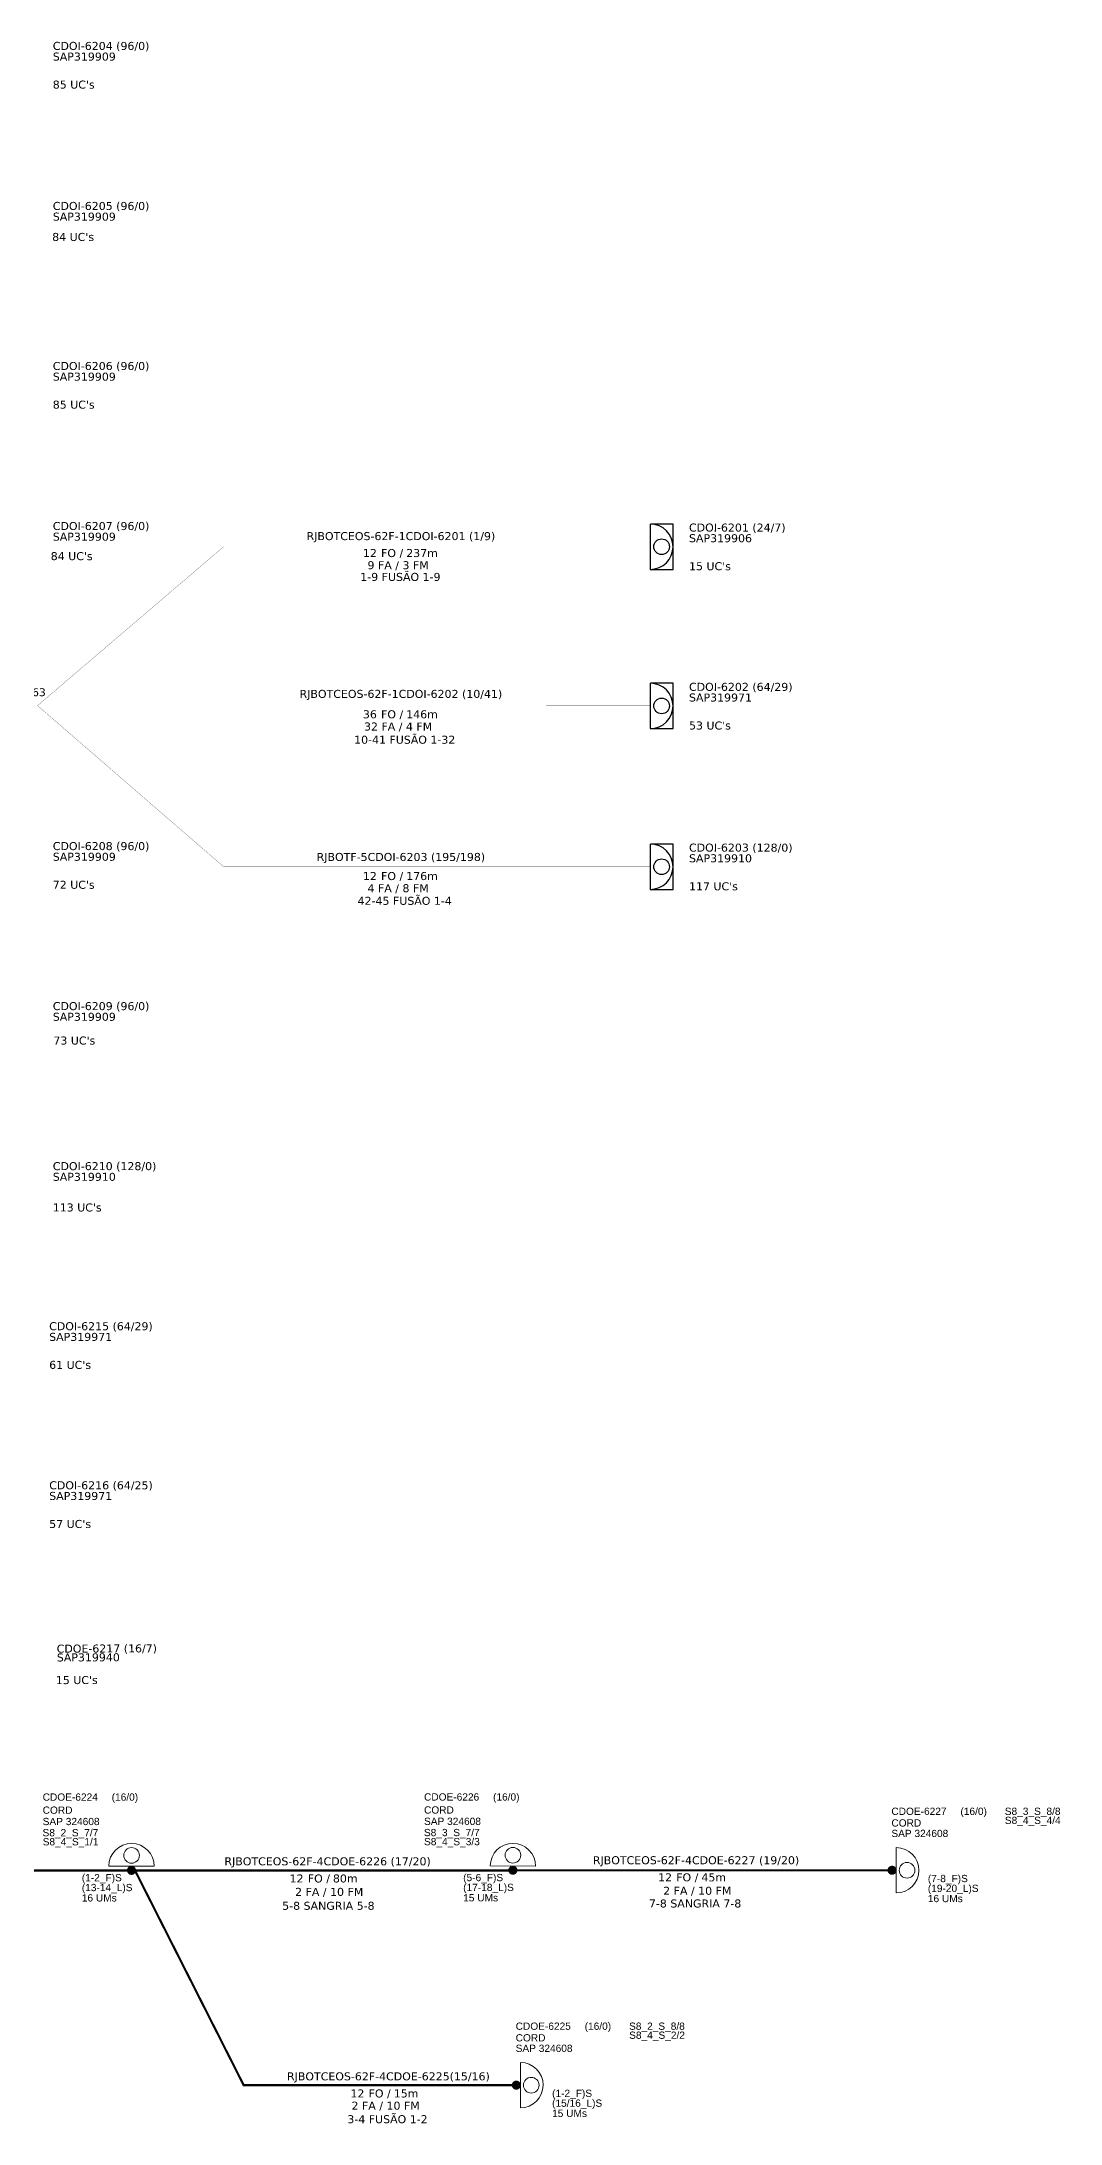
# Model space of a CAD drawing. Header units: millimetres. Extents: x -307 to 652, y 35 to 466.
# Drawn here: x 461.3 to 652.3, y 76 to 466.3 of the extents above; entities that cross this region are included whole.
import ezdxf
from ezdxf.enums import TextEntityAlignment as Align

# ---------------------------------------------------------------- set-up
doc = ezdxf.new("R2010")
doc.units = ezdxf.units.MM
doc.header["$LTSCALE"] = 3
doc.header["$MEASUREMENT"] = 0
for name, color, linetype, lineweight in [("20.0-LEGENDA DOS CDO'S", 1, 'Continuous', 0), ('20.2-CDO_POSTE', 1, 'Continuous', 5), ('Texto_Cabos', 1, 'Continuous', 20)]:
    doc.layers.add(name, color=color, linetype=linetype, lineweight=lineweight)
for name, color, linetype in [('20.5-CABO AÉREO', 1, 'Continuous'), ('CD a instalar', 1, 'Continuous'), ('CDO_INTERIOR', 1, 'Continuous'), ('CDO_POSTE', 1, 'Continuous'), ('CDOI_PROJ', 1, 'Continuous'), ('CEO', 1, 'Continuous')]:
    doc.layers.add(name, color=color, linetype=linetype)
doc.styles.add('ARIAL', font='arial.ttf')
doc.styles.add('siredit', font='verdana.ttf')
doc.linetypes.add('FENCELINE1', pattern='A,6.35,-2.54,[133,ltypeshp.shx,S=2.54,R=0,X=-2.54,Y=0],-2.54,25.4', length=36.83)

# ---------------------------------------------------------------- blocks, each defined once
blk = doc.blocks.new('PDO_PST')
at = {"color": 1}
blk.add_line((2.5, 0), (-2.5, 0), dxfattribs=at)
at = {"color": 1, "const_width": 0.5}
blk.add_lwpolyline([(-0.25, -0.46, 1), (0.25, -0.46, 1)], format="xyb", close=True, dxfattribs=at)
at = {"color": 1}
blk.add_circle((0, 1.19), 0.862, dxfattribs=at)
blk.add_arc((0, 0), 2.5, 0, 180, dxfattribs=at)
blk = doc.blocks.new('CDOE_POSTE 1')
at = {"layer": '20.2-CDO_POSTE', "color": 0, "linetype": 'Continuous', "xscale": 1.700328304346724, "yscale": 1.700328304346724, "zscale": 1.700328304346724, "rotation": 359.882008258618}
blk.add_blockref('PDO_PST', (0, 0.43), dxfattribs=at)
at = {"layer": "20.0-LEGENDA DOS CDO'S", "color": 0, "style": 'ARIAL'}
for tag, p in [('CDO_N', (-16.66, 12.71)), ('SAP', (-16.66, 8.13)), ('CORDOALHA', (-16.66, 10.26)), ('SPLITER_1', (-16.68, 6.03)), ('SPLITER_2', (-16.66, 4.33)), ('1:XX', (-6.47, -2.4)), ('UMS', (-6.47, -4.43))]:
    blk.add_attdef(tag, p, '', height=1.36, dxfattribs=at)
blk.add_attdef('FIBRAS_UTILIZADAS', text='', height=1.36, dxfattribs=at).set_placement((-1.24, 12.71), align=Align.CENTER)
blk = doc.blocks.new('CDOE_POSTE 2')
at = {"layer": '20.2-CDO_POSTE', "color": 0, "linetype": 'Continuous', "xscale": 1.700328304346724, "yscale": 1.700328304346724, "zscale": 1.700328304346724, "rotation": 269.882008258618}
blk.add_blockref('PDO_PST', (0.43, 0), dxfattribs=at)
at = {"layer": "20.0-LEGENDA DOS CDO'S", "color": 0, "style": 'ARIAL'}
for tag, p in [('CDO_N', (-0.47, 10.38)), ('SPLITER_1', (20.79, 10.38)), ('CORDOALHA', (-0.47, 8.2)), ('SPLITER_2', (20.8, 8.68)), ('SAP', (-0.47, 6.23)), ('1:XX', (6.36, -2.22)), ('UMS', (6.36, -4.24))]:
    blk.add_attdef(tag, p, '', height=1.36, dxfattribs=at)
blk.add_attdef('FIBRAS_UTILIZADAS', text='', height=1.36, dxfattribs=at).set_placement((14.95, 10.38), align=Align.CENTER)

msp = doc.modelspace()

# ---------------------------------------------------------------- linework, layer by layer
at = {"layer": '20.5-CABO AÉREO', "linetype": 'FENCELINE1', "ltscale": 0.1, "const_width": 0.4}
for points in [[(406.66, 123.44), (478.16, 123.44)], [(478.16, 123.44), (549.66, 123.44)], [(478.59, 123.87), (499.19, 83.19), (550.29, 83.19)], [(549.23, 123.47), (620.73, 123.47)]]:
    msp.add_lwpolyline(points, dxfattribs=at)
at = {"layer": 'CD a instalar', "color": 0, "linetype": 'Continuous', "const_width": 0.04}
for points in [[(575.43, 371.6), (495.43, 371.6), (460.54, 341.81)], [(575.43, 311.6), (495.43, 311.6), (460.54, 341.81)], [(575.43, 341.75), (460.55, 341.73)]]:
    msp.add_lwpolyline(points, dxfattribs=at)
at = {"layer": 'CDO_INTERIOR', "color": 0}
for p, q in [((579.68, 346), (575.43, 346)), ((579.68, 337.5), (579.68, 346)), ((575.43, 337.5), (579.68, 337.5)), ((579.68, 315.85), (575.43, 315.85)), ((579.68, 307.35), (579.68, 315.85)), ((575.43, 307.35), (579.68, 307.35))]:
    msp.add_line(p, q, dxfattribs=at)
for points in [[(575.43, 337.5), (575.43, 346)], [(575.43, 307.35), (575.43, 315.85)]]:
    msp.add_lwpolyline(points, dxfattribs=at)
for centre in [(577.55, 341.75), (577.55, 311.6)]:
    msp.add_circle(centre, 1.47, dxfattribs=at)
for centre in [(575.43, 341.75), (575.43, 311.6)]:
    msp.add_arc(centre, 4.25, 269.9724, 89.9724, dxfattribs=at)
at = {"layer": 'CDOI_PROJ', "color": 0}
for p, q in [((579.68, 375.85), (575.43, 375.85)), ((579.68, 367.35), (579.68, 375.85)), ((575.43, 367.35), (579.68, 367.35))]:
    msp.add_line(p, q, dxfattribs=at)
msp.add_lwpolyline([(575.43, 367.35), (575.43, 375.85)], dxfattribs=at)
msp.add_circle((577.55, 371.6), 1.47, dxfattribs=at)
msp.add_arc((575.43, 371.6), 4.25, 269.9724, 89.9724, dxfattribs=at)

# ---------------------------------------------------------------- block references
at = {"layer": '20.2-CDO_POSTE'}
ref = msp.add_blockref('CDOE_POSTE 1', (478.16, 123.81), dxfattribs=at)
ref.add_attrib('CDO_N', 'CDOE-6224', (461.5, 136.52), dxfattribs={"layer": "20.0-LEGENDA DOS CDO'S", "color": 0, "height": 1.36, "style": 'ARIAL'})
ref.add_attrib('FIBRAS_UTILIZADAS', '(16/0)', dxfattribs={"layer": "20.0-LEGENDA DOS CDO'S", "color": 0, "height": 1.36, "style": 'ARIAL'}).set_placement((476.92, 136.52), align=Align.CENTER)
ref.add_attrib('CORDOALHA', 'CORD', (461.5, 134.07), dxfattribs={"layer": "20.0-LEGENDA DOS CDO'S", "color": 0, "height": 1.36, "style": 'ARIAL'})
ref.add_attrib('SAP', 'SAP 324608', (461.5, 131.94), dxfattribs={"layer": "20.0-LEGENDA DOS CDO'S", "color": 0, "height": 1.36, "style": 'ARIAL'})
ref.add_attrib('FO_FISICA_ALIMENTA_CDO', '(1-2_F)S', (468.84, 121.41), dxfattribs={"layer": "20.0-LEGENDA DOS CDO'S", "color": 0, "height": 1.36, "style": 'ARIAL'})
ref.add_attrib('LÓGICO_FO_ALIMENTA_CDO', '(13-14_L)S', (468.84, 119.56), dxfattribs={"layer": "20.0-LEGENDA DOS CDO'S", "color": 0, "height": 1.36, "style": 'ARIAL'})
ref.add_attrib('UMS', '16 UMs', (468.84, 117.62), dxfattribs={"layer": "20.0-LEGENDA DOS CDO'S", "color": 0, "height": 1.36, "style": 'ARIAL'})
ref.add_attrib('SPLITER_1', 'S8_2_S_7/7', (461.48, 129.84), dxfattribs={"layer": "20.0-LEGENDA DOS CDO'S", "color": 0, "height": 1.36, "style": 'ARIAL'})
ref.add_attrib('SPLITER_2', 'S8_4_S_1/1', (461.5, 128.14), dxfattribs={"layer": "20.0-LEGENDA DOS CDO'S", "color": 0, "height": 1.36, "style": 'ARIAL'})
ref = msp.add_blockref('CDOE_POSTE 1', (549.66, 123.84), dxfattribs=at)
ref.add_attrib('CDO_N', 'CDOE-6226', (533, 136.54), dxfattribs={"layer": "20.0-LEGENDA DOS CDO'S", "color": 0, "height": 1.36, "style": 'ARIAL'})
ref.add_attrib('FIBRAS_UTILIZADAS', '(16/0)', dxfattribs={"layer": "20.0-LEGENDA DOS CDO'S", "color": 0, "height": 1.36, "style": 'ARIAL'}).set_placement((548.42, 136.54), align=Align.CENTER)
ref.add_attrib('CORDOALHA', 'CORD', (533, 134.1), dxfattribs={"layer": "20.0-LEGENDA DOS CDO'S", "color": 0, "height": 1.36, "style": 'ARIAL'})
ref.add_attrib('SAP', 'SAP 324608', (533, 131.97), dxfattribs={"layer": "20.0-LEGENDA DOS CDO'S", "color": 0, "height": 1.36, "style": 'ARIAL'})
ref.add_attrib('FO_FISICA_ALIMENTA_CDO', '(5-6_F)S', (540.34, 121.43), dxfattribs={"layer": "20.0-LEGENDA DOS CDO'S", "color": 0, "height": 1.36, "style": 'ARIAL'})
ref.add_attrib('LÓGICO_FO_ALIMENTA_CDO', '(17-18_L)S', (540.34, 119.58), dxfattribs={"layer": "20.0-LEGENDA DOS CDO'S", "color": 0, "height": 1.36, "style": 'ARIAL'})
ref.add_attrib('UMS', '15 UMs', (540.34, 117.64), dxfattribs={"layer": "20.0-LEGENDA DOS CDO'S", "color": 0, "height": 1.36, "style": 'ARIAL'})
ref.add_attrib('SPLITER_1', 'S8_3_S_7/7', (532.98, 129.87), dxfattribs={"layer": "20.0-LEGENDA DOS CDO'S", "color": 0, "height": 1.36, "style": 'ARIAL'})
ref.add_attrib('SPLITER_2', 'S8_4_S_3/3', (533, 128.17), dxfattribs={"layer": "20.0-LEGENDA DOS CDO'S", "color": 0, "height": 1.36, "style": 'ARIAL'})
ref = msp.add_blockref('CDOE_POSTE 2', (621.1, 123.47), dxfattribs=at)
ref.add_attrib('CDO_N', 'CDOE-6227', (620.62, 133.85), dxfattribs={"layer": "20.0-LEGENDA DOS CDO'S", "color": 0, "height": 1.36, "style": 'ARIAL'})
ref.add_attrib('FIBRAS_UTILIZADAS', '(16/0)', dxfattribs={"layer": "20.0-LEGENDA DOS CDO'S", "color": 0, "height": 1.36, "style": 'ARIAL'}).set_placement((636.05, 133.85), align=Align.CENTER)
ref.add_attrib('CORDOALHA', 'CORD', (620.63, 131.67), dxfattribs={"layer": "20.0-LEGENDA DOS CDO'S", "color": 0, "height": 1.36, "style": 'ARIAL'})
ref.add_attrib('SAP', 'SAP 324608', (620.62, 129.7), dxfattribs={"layer": "20.0-LEGENDA DOS CDO'S", "color": 0, "height": 1.36, "style": 'ARIAL'})
ref.add_attrib('FO_FISICA_ALIMENTA_CDO', '(7-8_F)S', (627.46, 121.25), dxfattribs={"layer": "20.0-LEGENDA DOS CDO'S", "color": 0, "height": 1.36, "style": 'ARIAL'})
ref.add_attrib('LÓGICO_FO_ALIMENTA_CDO', '(19-20_L)S', (627.46, 119.41), dxfattribs={"layer": "20.0-LEGENDA DOS CDO'S", "color": 0, "height": 1.36, "style": 'ARIAL'})
ref.add_attrib('UMS', '16 UMs', (627.46, 117.5), dxfattribs={"layer": "20.0-LEGENDA DOS CDO'S", "color": 0, "height": 1.36, "style": 'ARIAL'})
ref.add_attrib('SPLITER_1', 'S8_3_S_8/8', (641.88, 133.85), dxfattribs={"layer": "20.0-LEGENDA DOS CDO'S", "color": 0, "height": 1.36, "style": 'ARIAL'})
ref.add_attrib('SPLITER_2', 'S8_4_S_4/4', (641.9, 132.15), dxfattribs={"layer": "20.0-LEGENDA DOS CDO'S", "color": 0, "height": 1.36, "style": 'ARIAL'})
ref = msp.add_blockref('CDOE_POSTE 2', (550.65, 83.19), dxfattribs=at)
ref.add_attrib('CDO_N', 'CDOE-6225', (550.18, 93.57), dxfattribs={"layer": "20.0-LEGENDA DOS CDO'S", "color": 0, "height": 1.36, "style": 'ARIAL'})
ref.add_attrib('FIBRAS_UTILIZADAS', '(16/0)', dxfattribs={"layer": "20.0-LEGENDA DOS CDO'S", "color": 0, "height": 1.36, "style": 'ARIAL'}).set_placement((565.6, 93.57), align=Align.CENTER)
ref.add_attrib('CORDOALHA', 'CORD', (550.18, 91.39), dxfattribs={"layer": "20.0-LEGENDA DOS CDO'S", "color": 0, "height": 1.36, "style": 'ARIAL'})
ref.add_attrib('SAP', 'SAP 324608', (550.18, 89.42), dxfattribs={"layer": "20.0-LEGENDA DOS CDO'S", "color": 0, "height": 1.36, "style": 'ARIAL'})
ref.add_attrib('FO_FISICA_ALIMENTA_CDO', '(1-2_F)S', (557.01, 80.98), dxfattribs={"layer": "20.0-LEGENDA DOS CDO'S", "color": 0, "height": 1.36, "style": 'ARIAL'})
ref.add_attrib('LÓGICO_FO_ALIMENTA_CDO', '(15/16_L)S', (557.01, 79.14), dxfattribs={"layer": "20.0-LEGENDA DOS CDO'S", "color": 0, "height": 1.36, "style": 'ARIAL'})
ref.add_attrib('UMS', '15 UMs', (557.01, 77.23), dxfattribs={"layer": "20.0-LEGENDA DOS CDO'S", "color": 0, "height": 1.36, "style": 'ARIAL'})
ref.add_attrib('SPLITER_1', 'S8_2_S_8/8', (571.44, 93.57), dxfattribs={"layer": "20.0-LEGENDA DOS CDO'S", "color": 0, "height": 1.36, "style": 'ARIAL'})
ref.add_attrib('SPLITER_2', 'S8_4_S_2/2', (571.46, 91.88), dxfattribs={"layer": "20.0-LEGENDA DOS CDO'S", "color": 0, "height": 1.36, "style": 'ARIAL'})

# ---------------------------------------------------------------- texts
at = {"layer": 'CDO_INTERIOR', "color": 0, "ltscale": 50, "style": 'siredit'}
for s, p in [('CDOI-6204 (96/0)', (463.4, 465.48)), ('SAP319909', (463.4, 463.48)), ("85 UC's", (463.39, 458.23)), ('CDOI-6205 (96/0)', (463.4, 435.48)), ('SAP319909', (463.4, 433.48)), ("84 UC's", (463.29, 429.67)), ('CDOI-6202 (64/29)', (582.68, 345.33)), ('SAP319971', (582.68, 343.33)), ("53 UC's", (582.68, 338.08)), ('CDOI-6208 (96/0)', (463.4, 315.48)), ('SAP319909', (463.4, 313.48)), ('CDOI-6203 (128/0)', (582.68, 315.19)), ('SAP319910', (582.68, 313.19)), ("72 UC's", (463.39, 308.23)), ("117 UC's", (582.68, 307.94)), ('CDOI-6209 (96/0)', (463.4, 285.48)), ('SAP319909', (463.4, 283.48)), ("73 UC's", (463.51, 279.02)), ('CDOI-6210 (128/0)', (463.4, 255.48)), ('SAP319910', (463.4, 253.48)), ("113 UC's", (463.39, 247.73)), ('CDOI-6215 (64/29)', (462.72, 225.47)), ('SAP319971', (462.72, 223.47)), ("61 UC's", (462.72, 218.22))]:
    msp.add_text(s, height=1.5, rotation=359.9724, dxfattribs=at).set_placement(p, align=Align.MIDDLE_LEFT)
at = {"layer": 'CDO_POSTE', "color": 0, "ltscale": 50, "style": 'siredit'}
for s, p in [('CDOE-6217 (16/7)', (464.13, 165.02)), ('SAP319940', (464.16, 163.37)), ("15 UC's", (463.97, 159.12))]:
    msp.add_text(s, height=1.5, rotation=0.1924, dxfattribs=at).set_placement(p, align=Align.MIDDLE_LEFT)
at = {"layer": 'CDOI_PROJ', "color": 0, "ltscale": 50, "style": 'siredit'}
for s, p in [('CDOI-6206 (96/0)', (463.4, 405.48)), ('SAP319909', (463.4, 403.48)), ("85 UC's", (463.39, 398.23)), ('CDOI-6207 (96/0)', (463.4, 375.48)), ('CDOI-6201 (24/7)', (582.68, 375.19)), ('SAP319909', (463.4, 373.48)), ('SAP319906', (582.68, 373.19)), ("84 UC's", (463.01, 369.83)), ("15 UC's", (582.68, 367.94)), ('CDOI-6216 (64/25)', (462.73, 195.65)), ('SAP319971', (462.73, 193.65)), ("57 UC's", (462.73, 188.4))]:
    msp.add_text(s, height=1.5, rotation=359.9724, dxfattribs=at).set_placement(p, align=Align.MIDDLE_LEFT)
at = {"layer": 'CEO', "color": 0, "ltscale": 50, "style": 'siredit'}
msp.add_text('SAP300763', height=1.478, rotation=0.4253, dxfattribs=at).set_placement((456.27, 344.28), align=Align.MIDDLE_CENTER)
at = {"layer": 'Texto_Cabos', "color": 0, "ltscale": 50, "style": 'siredit'}
for s, p in [('12', (524.16, 370.41)), ('36', (524.16, 340.18)), ('12', (524.16, 309.86))]:
    msp.add_text(s, height=1.5, dxfattribs=at).set_placement(p, align=Align.MIDDLE_RIGHT)
at = {"layer": 'Texto_Cabos', "color": 0, "style": 'siredit'}
for p in [(529.09, 370.41), (529.09, 340.18), (529.09, 309.86)]:
    msp.add_text('FO /', height=1.5, dxfattribs=at).set_placement(p, align=Align.MIDDLE_RIGHT)
at = {"layer": 'Texto_Cabos', "color": 0, "ltscale": 50, "style": 'siredit'}
for s, p in [('237m', (529.66, 370.41)), ('146m', (529.66, 340.18)), ('176m', (529.66, 309.86))]:
    msp.add_text(s, height=1.5, dxfattribs=at).set_placement(p, align=Align.MIDDLE_LEFT)
for s, p in [('9 FA / 3 FM', (528.14, 368.13)), ('32 FA / 4 FM', (528.14, 337.89)), ('4 FA / 8 FM', (528.14, 307.58))]:
    msp.add_text(s, height=1.5, dxfattribs=at).set_placement(p, align=Align.MIDDLE_CENTER)
at = {"layer": 'Texto_Cabos', "style": 'siredit'}
for s, p in [('12', (510.42, 121.94)), ('FO /', (515.36, 121.94)), ('12', (579.5, 122.15)), ('FO /', (584.43, 122.15)), ('12', (521.82, 81.64)), ('FO /', (526.75, 81.64))]:
    msp.add_text(s, height=1.5, dxfattribs=at).set_placement(p, align=Align.MIDDLE_RIGHT)
for s, p in [('80m', (515.92, 121.94)), ('45m', (585, 122.15)), ('15m', (527.32, 81.64))]:
    msp.add_text(s, height=1.5, dxfattribs=at).set_placement(p, align=Align.MIDDLE_LEFT)
for s, p in [('5-8 SANGRIA 5-8', (515.07, 116.82)), ('2 FA / 10 FM', (515.22, 119.43)), ('7-8 SANGRIA 7-8', (583.82, 117.25)), ('2 FA / 10 FM', (584.23, 119.64)), ('2 FA / 10 FM', (525.8, 79.35)), ('3-4 FUSÃO 1-2', (526.15, 76.81))]:
    msp.add_text(s, height=1.5, dxfattribs=at).set_placement(p, align=Align.MIDDLE_CENTER)
at = {"layer": 'Texto_Cabos', "color": 0, "char_height": 1.5, "attachment_point": 5, "style": 'siredit'}
for s, insert in [('RJBOTCEOS-62F-1CDOI-6201 (1/9)', (528.66, 373.38)), ('1-9 FUSÃO 1-9', (528.57, 365.92)), ('RJBOTCEOS-62F-1CDOI-6202 (10/41)', (528.66, 343.8)), ('10-41 FUSÃO 1-32', (529.38, 335.4)), ('RJBOTF-5CDOI-6203 (195/198)', (528.66, 313.23)), ('42-45 FUSÃO 1-4', (529.38, 305.2))]:
    msp.add_mtext(s, dxfattribs=dict(at, insert=insert))
at = {"layer": 'Texto_Cabos', "char_height": 1.5, "attachment_point": 5, "style": 'siredit'}
for s, insert in [('RJBOTCEOS-62F-4CDOE-6226 (17/20)', (514.92, 124.95)), ('RJBOTCEOS-62F-4CDOE-6227 (19/20)', (584, 125.15)), ('RJBOTCEOS-62F-4CDOE-6225(15/16)', (526.32, 84.64))]:
    msp.add_mtext(s, dxfattribs=dict(at, insert=insert))

doc.saveas('drawing.dxf')
